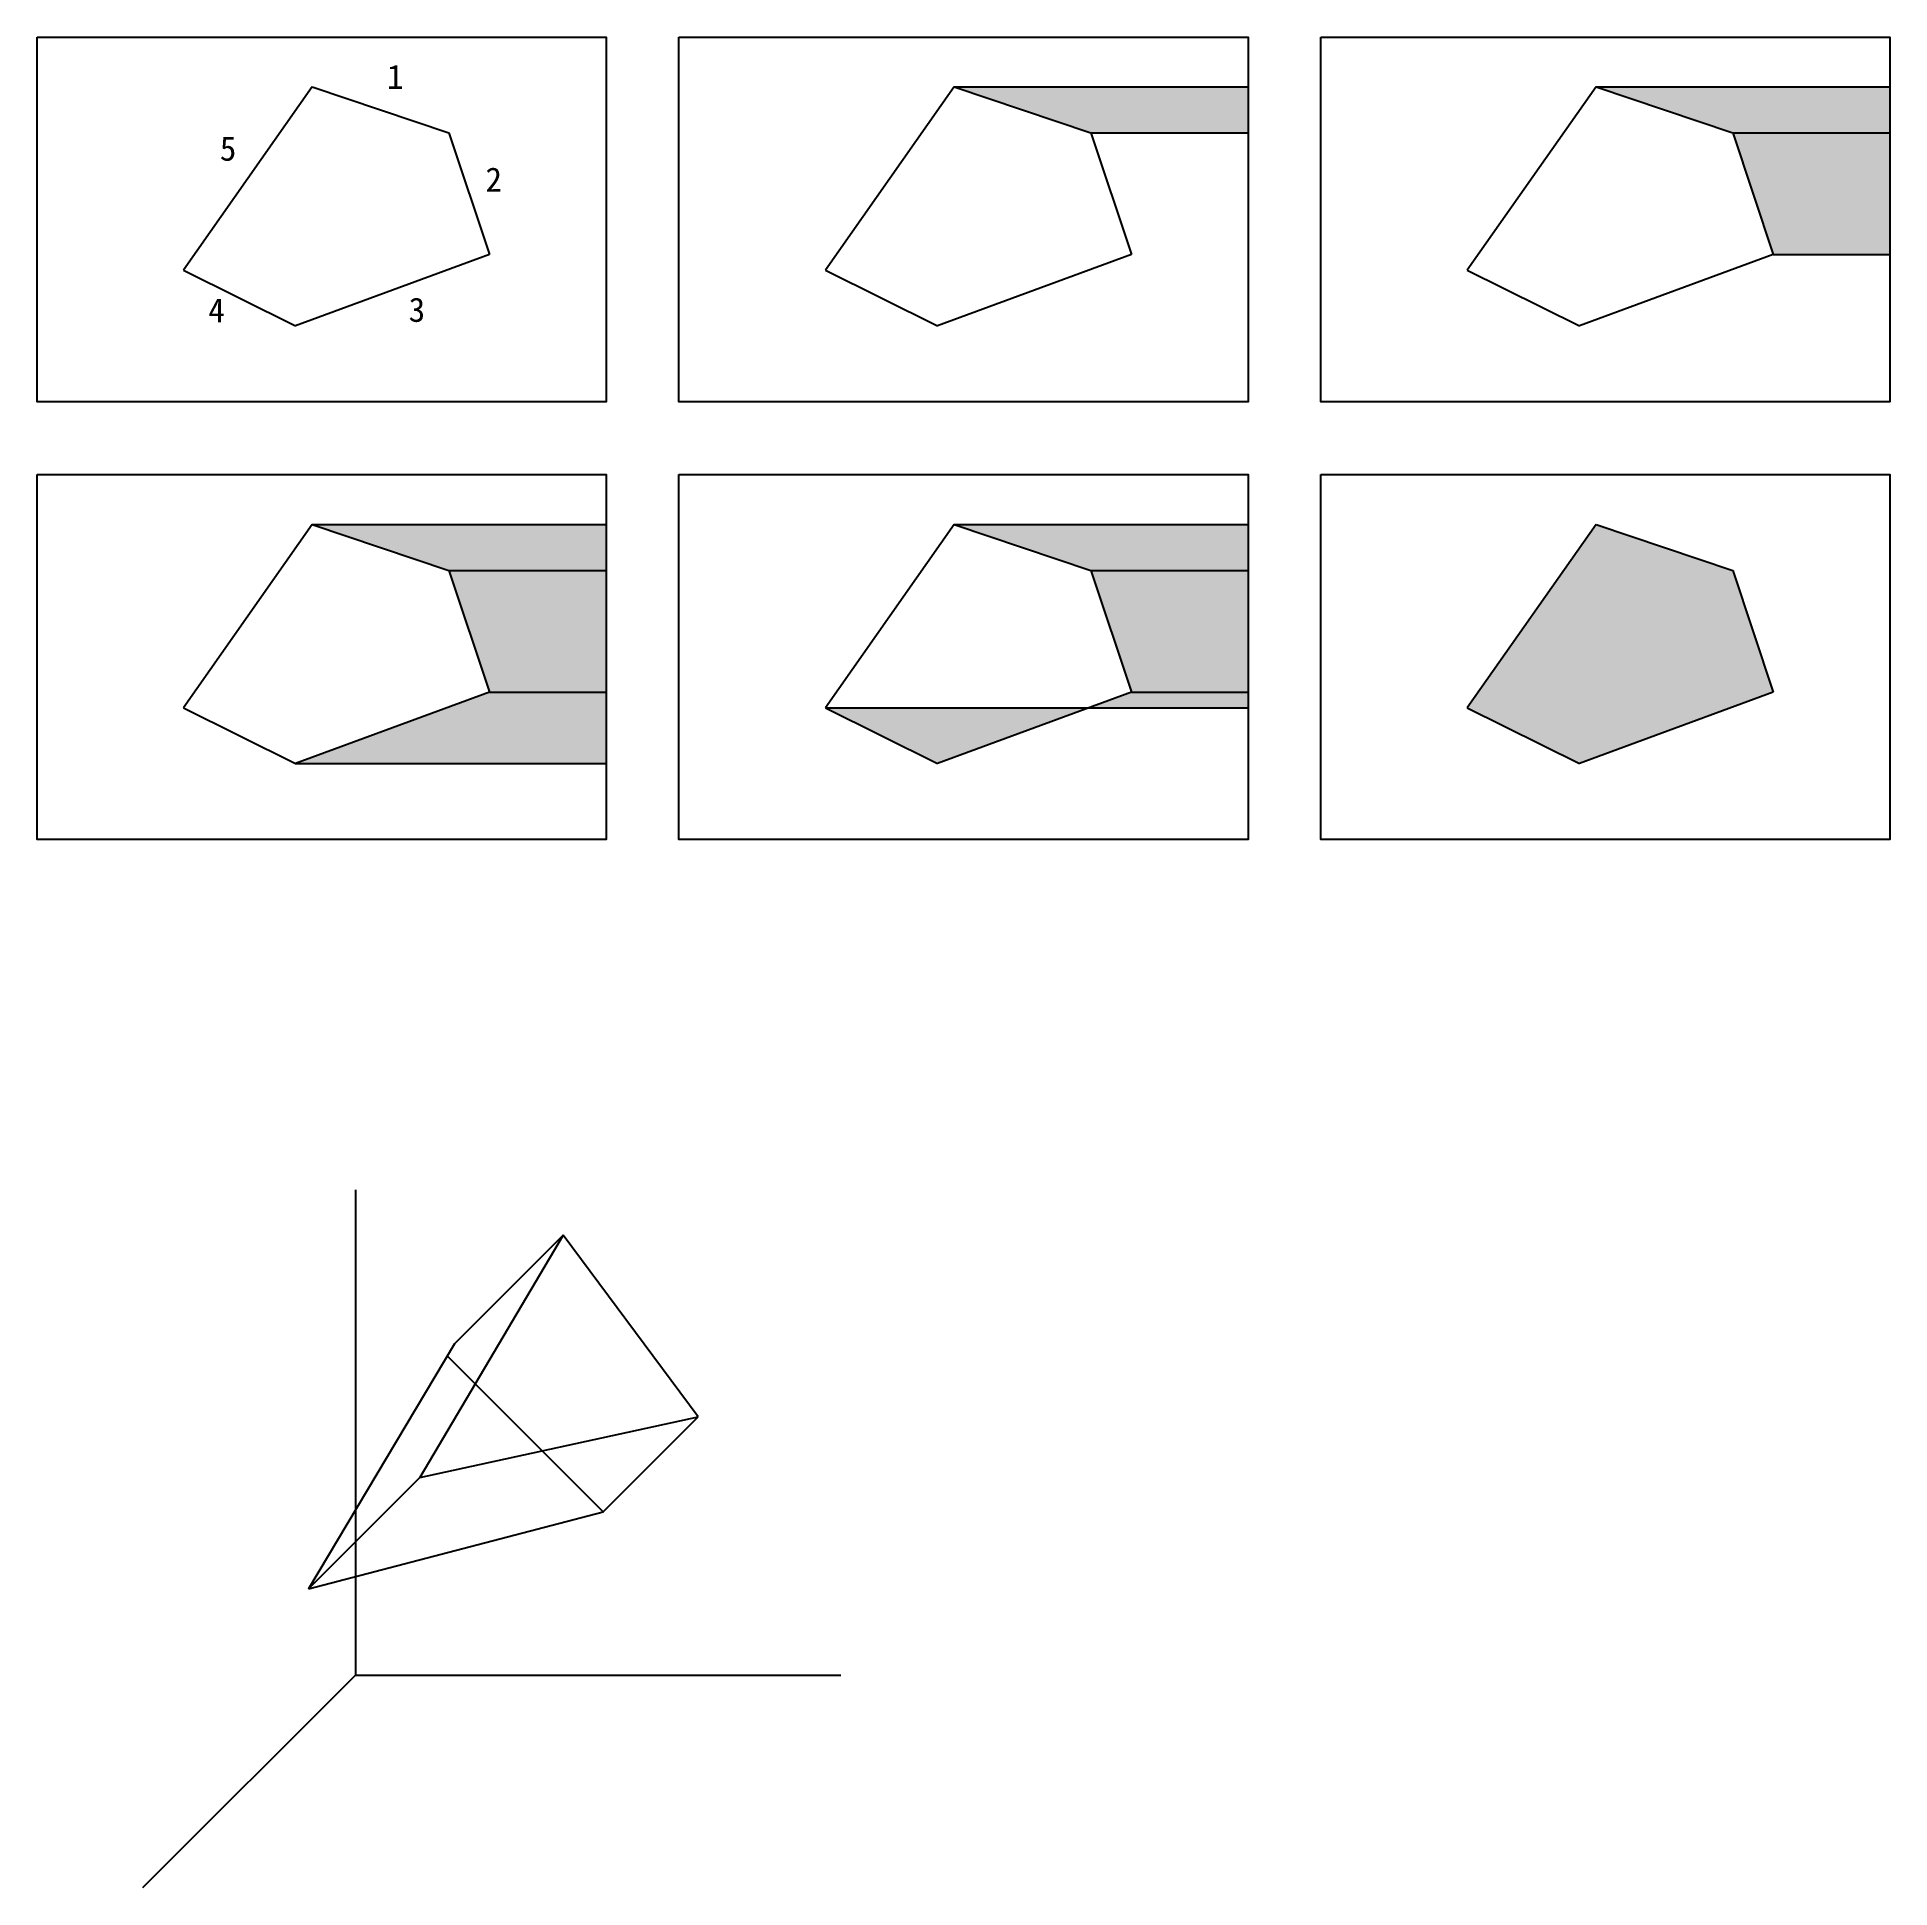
# Model space of a CAD drawing. Header units: millimetres. Extents: x 1361 to 2888, y 194 to 1719.
import ezdxf

# ---------------------------------------------------------------- set-up
doc = ezdxf.new("R2010")
doc.units = ezdxf.units.MM
doc.styles.get("Standard").update_dxf_attribs({"font": ''})
doc.styles.get('Standard').set_extended_font_data('SimSun')

msp = doc.modelspace()

# ---------------------------------------------------------------- hatches: boundary and pattern name
h = msp.add_hatch(color=256)
h.dxf.hatch_style = 1
h.paths.add_polyline_path([(2116.7, 1678.2), (2229.3, 1640.3), (2358.8, 1640.3), (2358.8, 1678.2)])
h = msp.add_hatch(color=256)
h.dxf.hatch_style = 1
h.paths.add_polyline_path([(2645.6, 1678.2), (2758.2, 1640.3), (2887.7, 1640.3), (2887.7, 1678.2)])
h = msp.add_hatch(color=256)
h.dxf.hatch_style = 1
h.paths.add_polyline_path([(2887.7, 1640.3), (2758.2, 1640.3), (2791.6, 1540.2), (2887.7, 1540.2)])
h = msp.add_hatch(color=256)
h.dxf.hatch_style = 1
h.paths.add_polyline_path([(1587.8, 1317.6), (1700.4, 1279.6), (1829.9, 1279.6), (1829.9, 1317.6)])
h = msp.add_hatch(color=256)
h.dxf.hatch_style = 1
h.paths.add_polyline_path([(2116.7, 1317.6), (2229.3, 1279.6), (2358.8, 1279.6), (2358.8, 1317.6)])
h = msp.add_hatch(color=256)
h.dxf.hatch_style = 1
h.paths.add_polyline_path([(2758.2, 1279.6), (2645.6, 1317.6), (2539.5, 1166.4), (2631.8, 1120.6), (2791.6, 1179.5)])
h = msp.add_hatch(color=256)
h.dxf.hatch_style = 1
h.paths.add_polyline_path([(1829.9, 1279.6), (1700.4, 1279.6), (1733.8, 1179.5), (1829.9, 1179.5)])
h = msp.add_hatch(color=256)
h.dxf.hatch_style = 1
h.paths.add_polyline_path([(2358.8, 1279.6), (2229.3, 1279.6), (2262.7, 1179.5), (2358.8, 1179.5)])
h = msp.add_hatch(color=256)
h.dxf.hatch_style = 1
h.paths.add_polyline_path([(1829.9, 1179.5), (1733.8, 1179.5), (1574, 1120.6), (1829.9, 1120.6)])
h = msp.add_hatch(color=256)
h.dxf.hatch_style = 1
h.paths.add_polyline_path([(2358.8, 1179.5), (2262.7, 1179.5), (2227.2, 1166.4), (2358.8, 1166.4)])
h = msp.add_hatch(color=256)
h.dxf.hatch_style = 1
h.paths.add_polyline_path([(2227.2, 1166.4), (2010.6, 1166.4), (2102.9, 1120.6)])

# ---------------------------------------------------------------- linework, layer by layer
for p, q in [((1587.8, 1678.2), (1481.7, 1527.1)), ((1587.8, 1678.2), (1700.4, 1640.3)), ((2116.7, 1678.2), (2010.6, 1527.1)), ((2116.7, 1678.2), (2229.3, 1640.3)), ((2116.7, 1678.2), (2358.8, 1678.2)), ((2645.6, 1678.2), (2539.5, 1527.1)), ((2645.6, 1678.2), (2758.2, 1640.3)), ((2645.6, 1678.2), (2887.7, 1678.2)), ((1700.4, 1640.3), (1733.8, 1540.2)), ((2229.3, 1640.3), (2262.7, 1540.2)), ((2229.3, 1640.3), (2358.8, 1640.3)), ((2758.2, 1640.3), (2791.6, 1540.2)), ((2758.2, 1640.3), (2887.7, 1640.3)), ((1481.7, 1527.1), (1574, 1481.3)), ((1733.8, 1540.2), (1574, 1481.3)), ((2010.6, 1527.1), (2102.9, 1481.3)), ((2262.7, 1540.2), (2102.9, 1481.3)), ((2539.5, 1527.1), (2631.8, 1481.3)), ((2791.6, 1540.2), (2631.8, 1481.3)), ((2791.6, 1540.2), (2887.7, 1540.2)), ((1587.8, 1317.6), (1481.7, 1166.4)), ((1587.8, 1317.6), (1700.4, 1279.6)), ((1587.8, 1317.6), (1829.9, 1317.6)), ((2116.7, 1317.6), (2010.6, 1166.4)), ((2116.7, 1317.6), (2229.3, 1279.6)), ((2116.7, 1317.6), (2358.8, 1317.6)), ((2645.6, 1317.6), (2539.5, 1166.4)), ((2645.6, 1317.6), (2758.2, 1279.6)), ((1700.4, 1279.6), (1733.8, 1179.5)), ((1700.4, 1279.6), (1829.9, 1279.6)), ((2229.3, 1279.6), (2262.7, 1179.5)), ((2229.3, 1279.6), (2358.8, 1279.6)), ((2758.2, 1279.6), (2791.6, 1179.5)), ((1733.8, 1179.5), (1574, 1120.6)), ((1733.8, 1179.5), (1829.9, 1179.5)), ((2262.7, 1179.5), (2102.9, 1120.6)), ((2262.7, 1179.5), (2358.8, 1179.5)), ((2791.6, 1179.5), (2631.8, 1120.6)), ((1481.7, 1166.4), (1574, 1120.6)), ((2010.6, 1166.4), (2102.9, 1120.6)), ((2010.6, 1166.4), (2358.8, 1166.4)), ((2539.5, 1166.4), (2631.8, 1120.6)), ((1574, 1120.6), (1829.9, 1120.6)), ((1623.3, 769.3), (1623.3, 369.3)), ((1794.5, 731.9), (1676.5, 532.4)), ((1704.9, 642.3), (1794.5, 731.9)), ((1905.7, 582.3), (1794.5, 731.9)), ((1704.9, 642.3), (1584.7, 440.6)), ((1827.4, 504), (1699, 632.4)), ((1676.5, 532.4), (1905.7, 582.3)), ((1827.4, 504), (1905.7, 582.3)), ((1584.7, 440.6), (1676.5, 532.4)), ((1584.7, 440.6), (1827.4, 504)), ((1623.3, 369.3), (1448, 194)), ((1623.3, 369.3), (2023.3, 369.3))]:
    msp.add_line(p, q)
for points in [[(1361, 1719.3), (1829.9, 1719.3), (1829.9, 1418.7), (1361, 1418.7)], [(1889.9, 1719.3), (2358.8, 1719.3), (2358.8, 1418.7), (1889.9, 1418.7)], [(2418.8, 1719.3), (2887.7, 1719.3), (2887.7, 1418.7), (2418.8, 1418.7)], [(1361, 1358.7), (1829.9, 1358.7), (1829.9, 1058), (1361, 1058)], [(1889.9, 1358.7), (2358.8, 1358.7), (2358.8, 1058), (1889.9, 1058)], [(2418.8, 1358.7), (2887.7, 1358.7), (2887.7, 1058), (2418.8, 1058)]]:
    msp.add_lwpolyline(points, close=True)

# ---------------------------------------------------------------- texts
at = {"char_height": 20, "attachment_point": 1}
for s, heights, insert in [('1', [5.87], (1649.3, 1696.5)), ('5', [4.14], (1511.6, 1637.4)), ('2', [5.87], (1730.5, 1611.9)), ('4', [5.87], (1502.1, 1504.1)), ('3', [6.21], (1667.2, 1504.6))]:
    msp.add_mtext_dynamic_manual_height_columns(s, width=19.404, gutter_width=12.5, heights=heights, dxfattribs=dict(at, insert=insert))

doc.saveas('drawing.dxf')
